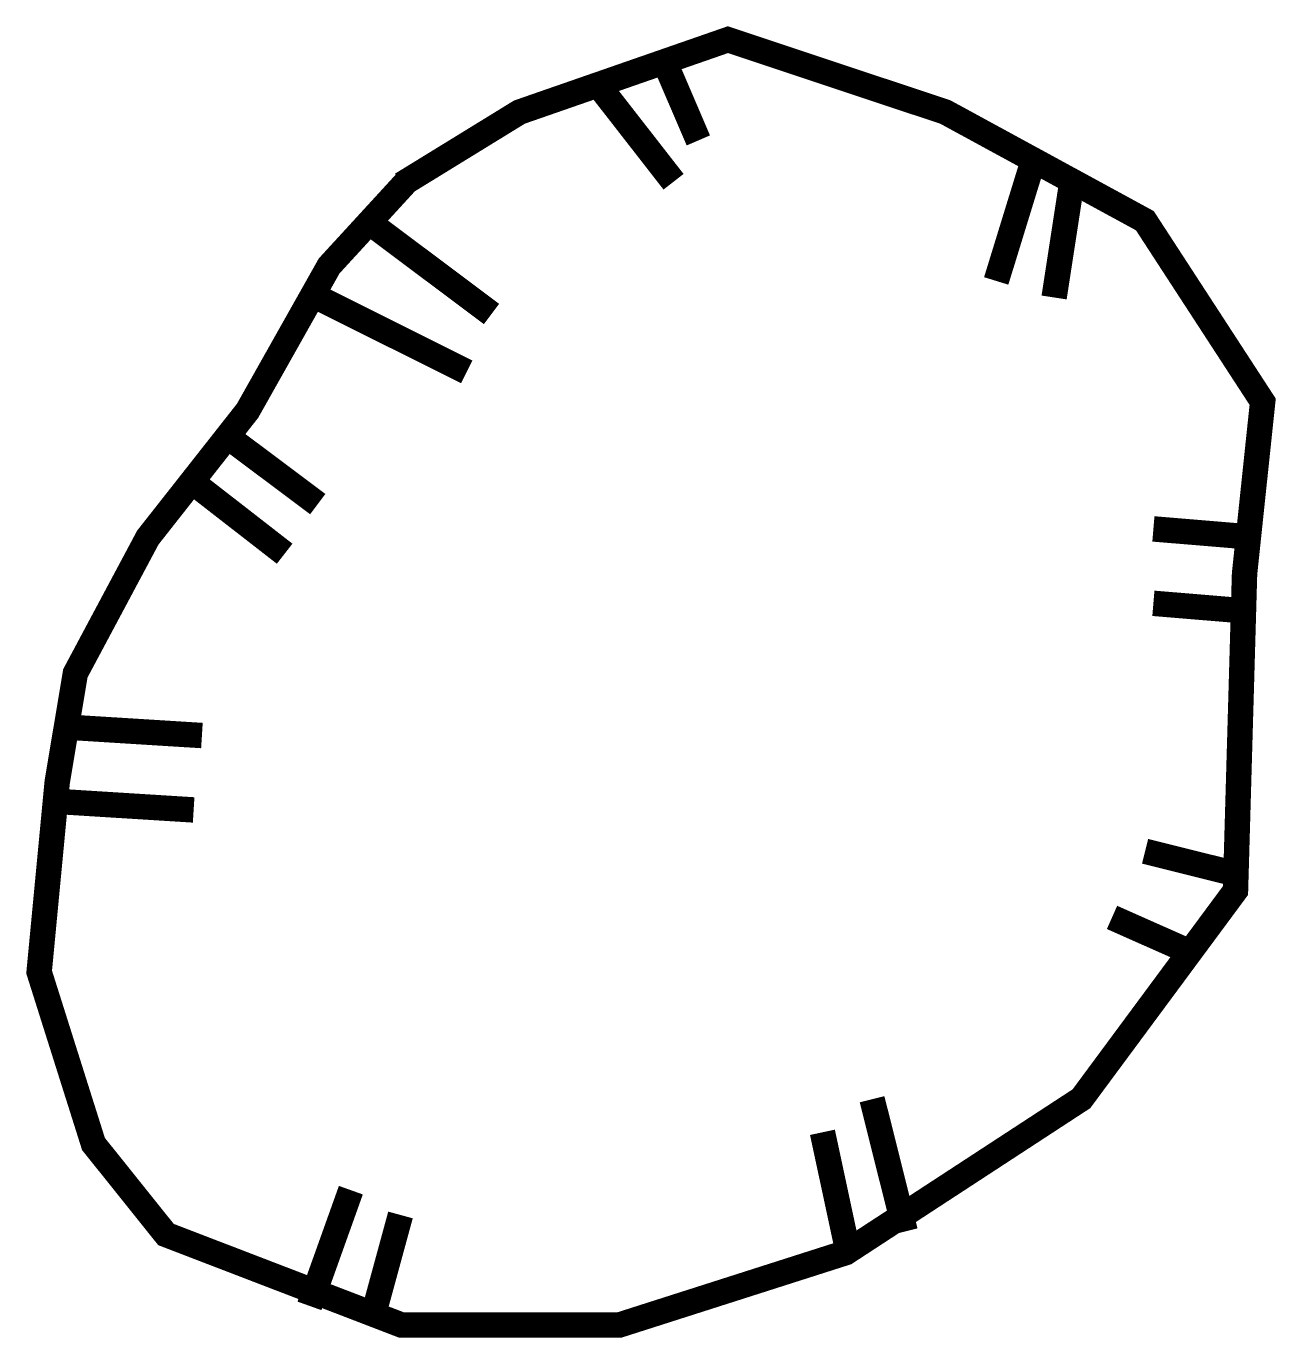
# Model space of a CAD drawing. Extents: x 0.05 to 4.97, y 0.1 to 5.26.
import ezdxf

# ---------------------------------------------------------------- set-up
doc = ezdxf.new("R2010")
doc.units = 0
doc.header["$MEASUREMENT"] = 0
doc.layers.get('0').update_dxf_attribs({"linetype": 'CONTINUOUS'})

msp = doc.modelspace()

# ---------------------------------------------------------------- linework, layer by layer
at = {"const_width": 0.1}
for points in [[(1.5544, 4.6536), (1.243, 4.3143), (0.9219, 3.7444), (0.5295, 3.2458), (0.2442, 2.7116), (0.1728, 2.2842), (0.1015, 1.5363), (0.3155, 0.8596), (0.6009, 0.5034), (1.5284, 0.1472), (2.3845, 0.1472), (3.2764, 0.4322), (4.2039, 1.0376), (4.8103, 1.8568), (4.846, 3.1033), (4.9173, 3.78), (4.4536, 4.4924), (3.6688, 4.9197), (2.8126, 5.2047), (1.9921, 4.9197), (1.5284, 4.6348)], [(2.6962, 4.8082), (2.5632, 5.1181)], [(2.5985, 4.6456), (2.3013, 5.0271)], [(3.8685, 4.2554), (4.0151, 4.7312)], [(4.0964, 4.1903), (4.1615, 4.6131)], [(1.8821, 4.1253), (1.4005, 4.4859)], [(1.7844, 3.8976), (1.1787, 4.2001)], [(1.1982, 3.3773), (0.8426, 3.6436)], [(1.0679, 3.1821), (0.7027, 3.4658)], [(4.4872, 3.2797), (4.878, 3.2472)], [(4.4872, 2.987), (4.878, 2.9545)], [(0.7423, 2.4667), (0.2213, 2.4992)], [(0.7097, 2.174), (0.1887, 2.2065)], [(4.4546, 2.0114), (4.8454, 1.9138)], [(4.3244, 1.7512), (4.6174, 1.6211)], [(3.38, 1.0357), (3.5103, 0.5154)], [(3.1846, 0.9056), (3.2823, 0.4503)], [(1.3285, 0.678), (1.1656, 0.2227)], [(1.5238, 0.5804), (1.4262, 0.2227)]]:
    msp.add_lwpolyline(points, dxfattribs=at)

doc.saveas('drawing.dxf')
